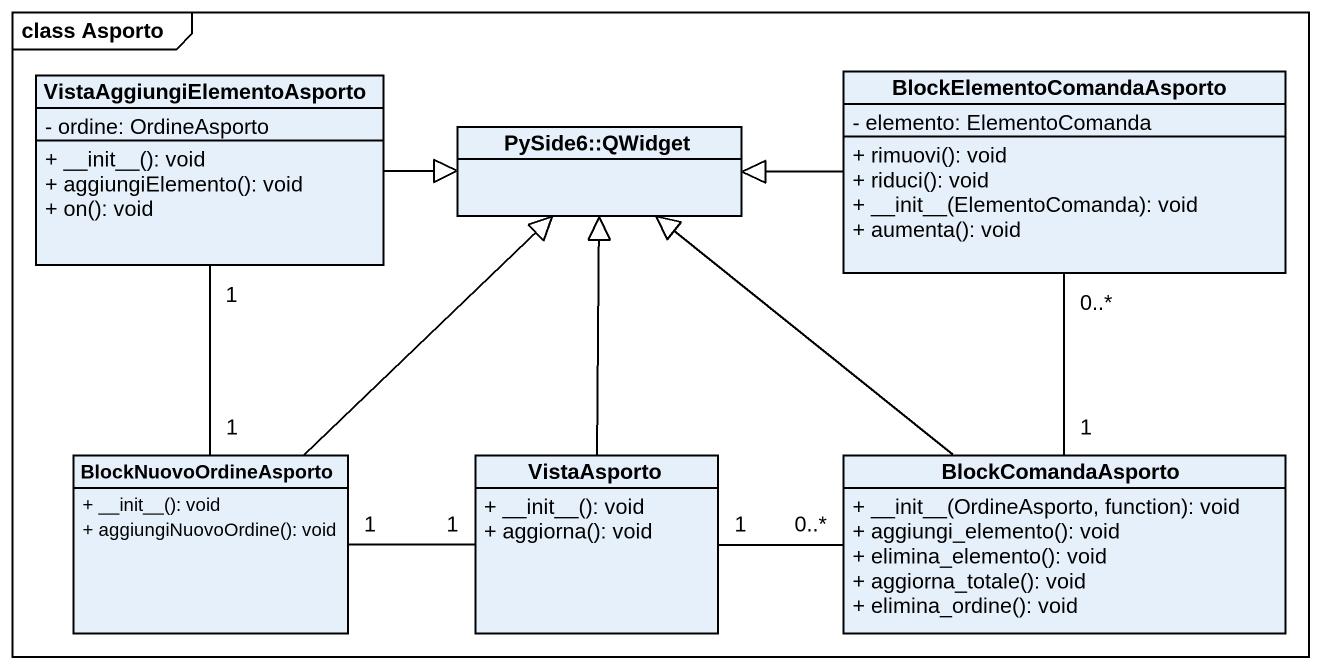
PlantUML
@startuml
mainframe class Asporto
hide circle
hide empty members
skinparam classAttributeIconSize 0
class VistaAggiungiElementoAsporto {
  - ordine: OrdineAsporto
  + ~__init~__(): void
  + aggiungiElemento(): void
  + on(): void
}
class BlockElementoComandaAsporto {
  - elemento: ElementoComanda
  + rimuovi(): void
  + riduci(): void
  + ~__init~__(ElementoComanda): void
  + aumenta(): void
}
class "PySide6::QWidget" as PySide6_QWidget
class BlockNuovoOrdineAsporto {
  + ~__init~__(): void
  + aggiungiNuovoOrdine(): void
}
class VistaAsporto {
  + ~__init~__(): void
  + aggiorna(): void
}
class BlockComandaAsporto {
  + ~__init~__(OrdineAsporto, function): void
  + aggiungi_elemento(): void
  + elimina_elemento(): void
  + aggiorna_totale(): void
  + elimina_ordine(): void
}
VistaAggiungiElementoAsporto -right-|> PySide6_QWidget
BlockElementoComandaAsporto -left-|> PySide6_QWidget
BlockNuovoOrdineAsporto "1" -up- "1" VistaAggiungiElementoAsporto
BlockNuovoOrdineAsporto -up-|> PySide6_QWidget
VistaAsporto -up-|> PySide6_QWidget
VistaAsporto "1" -left- "1" BlockNuovoOrdineAsporto
VistaAsporto "1" -right- "0..*" BlockComandaAsporto
BlockComandaAsporto "1" -up- "0..*" BlockElementoComandaAsporto
BlockComandaAsporto -up-|> PySide6_QWidget
@enduml
